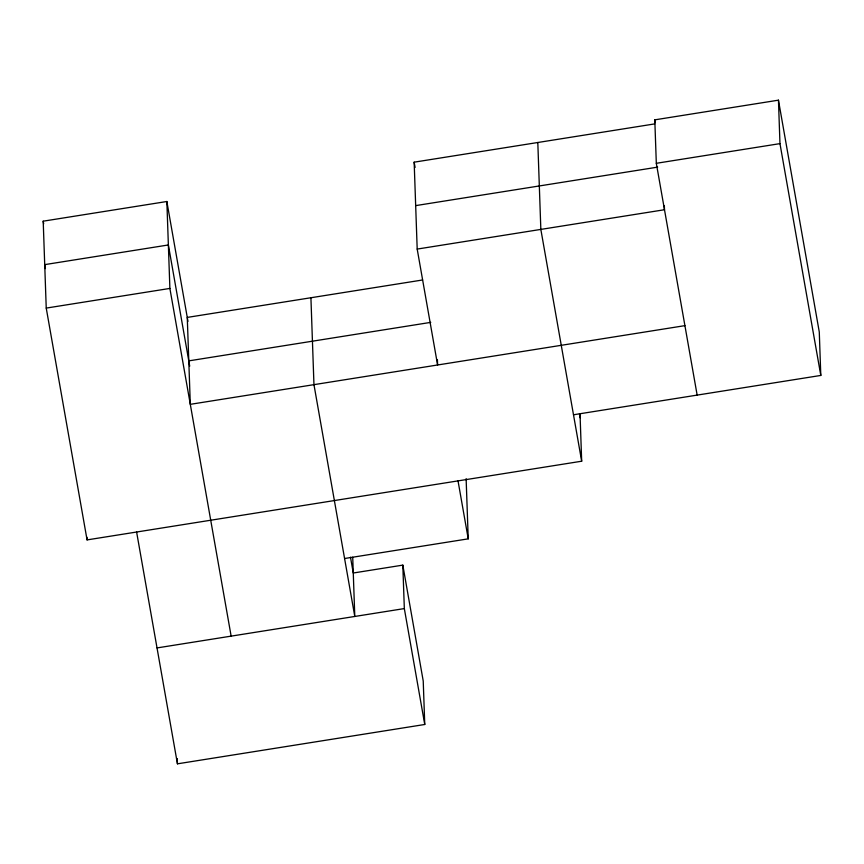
<?xml version="1.0" encoding="UTF-8"?>
<svg xmlns="http://www.w3.org/2000/svg" width="864" height="864" viewBox="0 0 864 864"><rect width="100%" height="100%" fill="white"/><g stroke="black" fill="none" stroke-linecap="round" stroke-linejoin="round"><path stroke-width="1.3" d="M697.151 395.107L656.316 163.307L654.793 119.848L778.453 100.17L819.277 331.981L820.8 375.44L573.502 414.774M580.025 413.813L581.677 461.214L87.07 539.903L46.235 308.092L43.2 221.184L166.849 201.506L187.963 321.365M437.422 359.716L437.605 364.986L417.193 249.08L414.158 162.173L654.815 123.887M656.316 163.307L779.965 143.629L778.453 100.17M415.67 205.621L657.655 167.13M46.235 308.092L169.884 288.425L166.849 201.506M417.193 249.08L664.492 209.736L664.351 205.794M422.604 279.979L187.272 317.412L190.307 404.33L684.914 325.642M188.784 360.871L430.769 322.369M344.585 558.511L468.234 538.844L466.128 478.667M136.609 532.019L177.444 763.83L424.753 724.486L423.23 681.026L402.818 565.121L353.268 573.005L350.492 557.204M157.032 647.924L404.33 608.58L402.818 565.121M779.965 143.629L820.8 375.44M654.793 119.848L655.268 122.504M579.463 413.78L580.154 417.766M581.677 461.214L540.842 229.414L537.808 142.495M414.158 162.173L415.087 167.432M458.028 480.892L468.234 538.844M404.33 608.58L424.753 724.486M189.713 366.142L168.372 244.966L44.723 264.632L45.414 268.607M169.884 288.425L231.142 636.131M43.2 221.184L43.664 223.83M352.717 557.204L354.791 616.464L313.956 384.653L310.921 297.745M177.26 758.56L177.444 763.83M86.972 537.268L87.07 539.903"/></g></svg>
